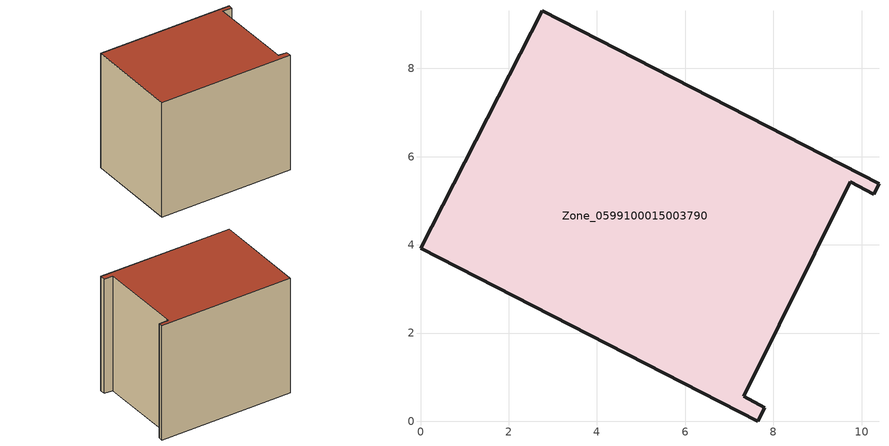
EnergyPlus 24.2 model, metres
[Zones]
Zone_0599100015003790
 floor ground (C_G): 7.8,0.31 7.64,0 0,3.92 2.75,9.31 10.4,5.38 10.28,5.15 9.75,5.43 7.33,0.57 z0.94
 wall outside (C_F): 9.75,5.43 10.28,5.15 10.4,5.38 2.75,9.31 0,3.92 7.64,0 7.8,0.31 7.33,0.57 9.75,5.43 z0.94:8.52
 roof outside (C_R): 7.64,0 7.8,0.31 7.33,0.57 9.75,5.43 10.28,5.15 10.4,5.38 2.75,9.31 0,3.92 z8.52
[BUILDING]
Pand.0599100015003790: North Axis=0; Terrain=City; Loads Convergence Tolerance Value=0.04; Temperature Convergence Tolerance Value=0.4; Solar Distribution=FullExterior; Maximum Number of Warmup Days=25; Minimum Number of Warmup Days=1
[Site:Location]
Rotterdam.The.Hague.AP_ZH_NLD Design_Conditions: Latitude=51.96; Longitude=4.45; Time Zone=1; Elevation=-4.5
[SITE:GROUNDTEMPERATURE:BUILDINGSURFACE]
18, 18, 18, 18, 18, 18, 18, 18, 18, 18, 18, 18
[MATERIAL] Thermal Absorptance=0.9; Solar Absorptance=0.7; Visible Absorptance=0.7
Name | Roughness | Thickness | Conductivity | Density | Specific Heat
G.TI.1946-1964 | MediumSmooth | 0.15 | 1 | 540 | 1210
F.TI.1946-1964 | Rough | 0.3 | 0.857143 | 1920 | 840
R.TI.1946-1964 | MediumRough | 0.2 | 0.277778 | 1500 | 1000
[CONSTRUCTION]
C_G: G.TI.1946-1964
C_F: F.TI.1946-1964
C_R: R.TI.1946-1964
[ZONE]
Zone_0599100015003790: Type=1; Multiplier=1; Ceiling Height=Autocalculate; Volume=Autocalculate; Floor Area=autocalculate; Part of Total Floor Area=Yes
[ZONEINFILTRATION:DESIGNFLOWRATE]
Infil_Zone_0599100015003790: Zone or ZoneList or Space or SpaceList=Zone_0599100015003790; Schedule=AlwaysOn; Design Flow Rate Calculation Method=Flow/Area; Flow Rate per Floor Area=0.003; Constant Term Coefficient=1; Temperature Term Coefficient=0; Velocity Term Coefficient=0; Velocity Squared Term Coefficient=0
[HVACTEMPLATE:ZONE:IDEALLOADSAIRSYSTEM]
Zone_0599100015003790: Maximum Heating Supply Air Temperature=50; Minimum Cooling Supply Air Temperature=13; Maximum Heating Supply Air Humidity Ratio=0.0156; Minimum Cooling Supply Air Humidity Ratio=0.0077; Heating Limit=NoLimit; Cooling Limit=NoLimit; Dehumidification Control Type=ConstantSensibleHeatRatio; Cooling Sensible Heat Ratio=0.7; Dehumidification Setpoint=60; Humidification Control Type=None; Humidification Setpoint=30; Outdoor Air Method=None; Outdoor Air Flow Rate per Person=0.00944; Outdoor Air Flow Rate per Zone Floor Area=0; Outdoor Air Flow Rate per Zone=0; Demand Controlled Ventilation Type=None; Outdoor Air Economizer Type=NoEconomizer; Heat Recovery Type=None; Sensible Heat Recovery Effectiveness=0.7; Latent Heat Recovery Effectiveness=0.65
[ZONECONTROL:THERMOSTAT]
ThermostatControl_Zone_0599100015003790: Zone or ZoneList=Zone_0599100015003790; Control Type Schedule=DualSetpointControlType; Control 1=Thermostat_Zone_0599100015003790; Temperature Difference Between Cutout And Setpoint=0
[THERMOSTATSETPOINT:DUALSETPOINT]
Thermostat_Zone_0599100015003790: Heating Setpoint Temperature Schedule=HeatingSetpoint_Zone_0599100015003790; Cooling Setpoint Temperature Schedule=CoolingSetpoint_Zone_0599100015003790
[SCHEDULE:COMPACT]
HeatingSetpoint_Zone_0599100015003790: Through: 12/31, For: AllDays, Until: 24:00, 21
CoolingSetpoint_Zone_0599100015003790: Through: 12/31, For: AllDays, Until: 24:00, 24
DualSetpointControlType: Through: 12/31, For: AllDays, Until: 24:00, 4
AlwaysOn: Through: 12/31, For: AllDays, Until: 24:00, 1
